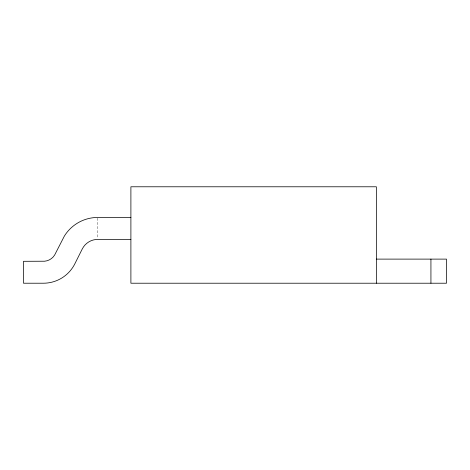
<?xml version="1.0" encoding="UTF-8"?>
<svg xmlns="http://www.w3.org/2000/svg" width="470" height="470" viewBox="0 0 470 470"><rect width="100%" height="100%" fill="white"/><g stroke="black" fill="none" stroke-linecap="round" stroke-linejoin="round"><path stroke-width="0.35" stroke-dasharray="2.35 1.76" d="M97.825 218.197L97.825 238.654"/><path stroke-width="0.7" d="M130.895 217.469L94.2 217.61A39.363 39.363 0 0 0 64.39 236.034L54.638 255.034A13.213 13.213 0 0 1 44.632 261.22L23.5 261.302L23.5 283.216L43.416 283.216A35.156 35.156 0 0 0 74.859 263.782L82.244 249.012A17.419 17.419 0 0 1 97.825 239.383L130.895 239.383M376.364 259.111L446.5 259.111L446.5 283.216L130.895 283.216L130.895 186.784L376.364 186.784L376.364 283.216M430.931 259.111L430.931 283.216"/></g></svg>
